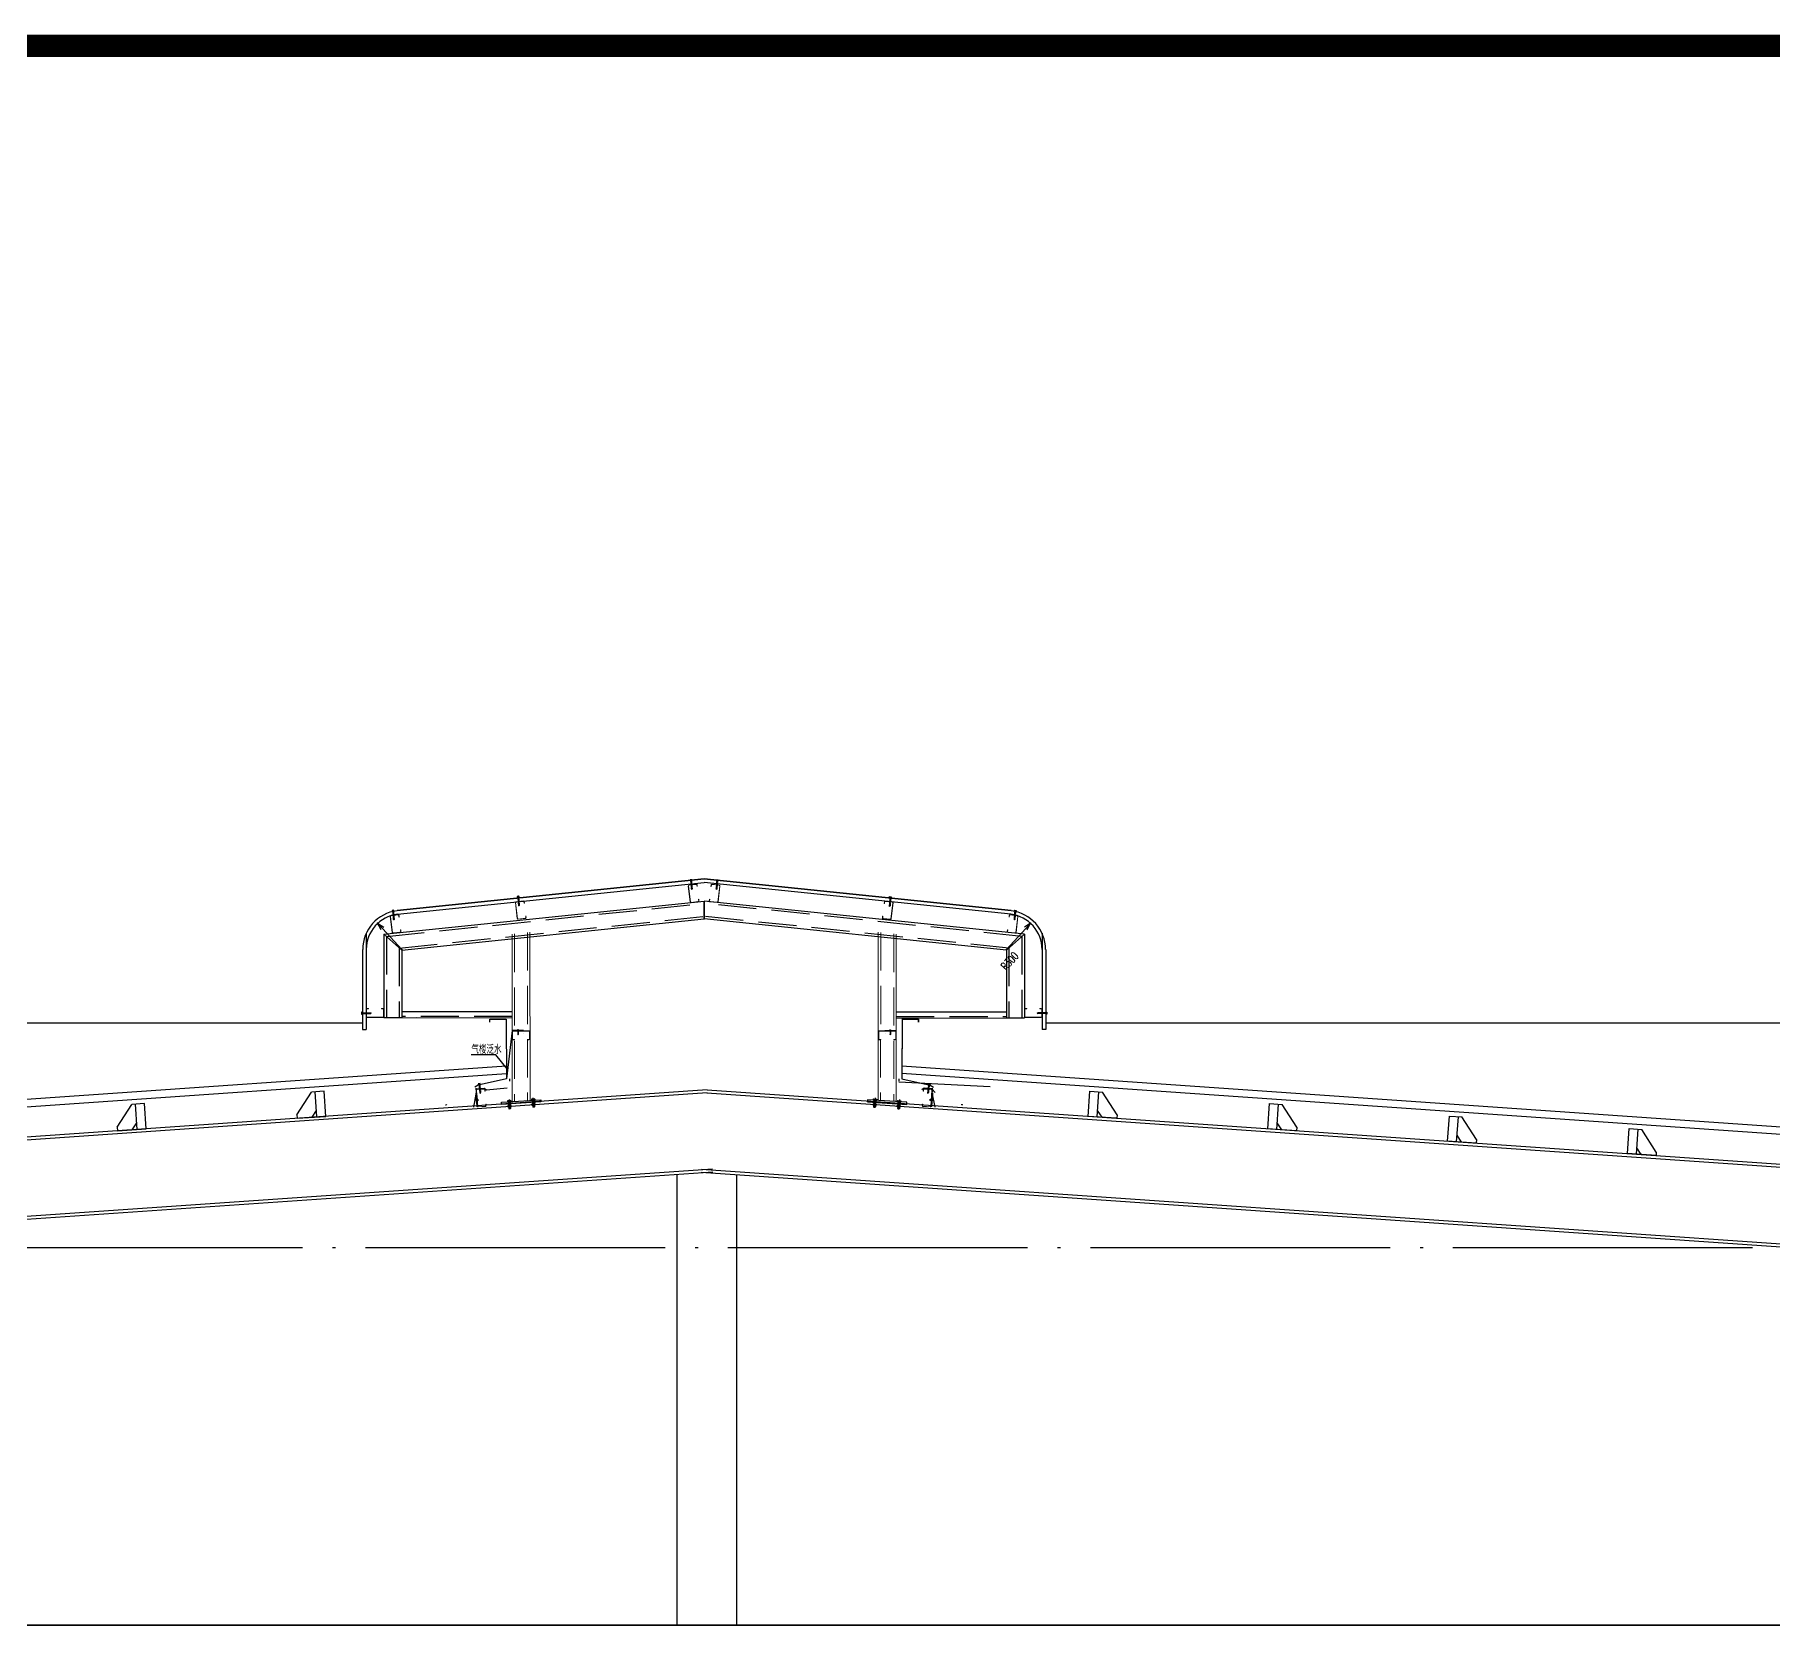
# Model space of a CAD drawing. Extents: x -21908402 to 2681150, y 88493 to 5079726.
# Drawn here: x 1684072 to 1695672, y 139354 to 150068 of the extents above; entities that cross this region are included whole.
import ezdxf

# ---------------------------------------------------------------- set-up
doc = ezdxf.new("R2010")
doc.units = 0
doc.header["$LTSCALE"] = 1000
for name, pattern in [('DASH', [0.35, 0.25, -0.1]), ('DASHDOT2', [0.5, 0.3, -0.1, 0, -0.1]), ('DOTE', [2.42, 2, -0.2, 0.02, -0.2]), ('HIDDEN2', [4.7625, 3.175, -1.5875])]:
    doc.linetypes.add(name, pattern=pattern)
for name, color, linetype in [('DOTE', 1, 'DOTE'), ('E_LINE', 7, 'Continuous'), ('PUB_TITLE', 4, 'Continuous'), ('保温棉', 133, 'Continuous'), ('填充', 8, 'Continuous'), ('彩板', 134, 'Continuous'), ('拉杆', 5, 'Continuous'), ('支座', 150, 'Continuous'), ('文字', 153, 'Continuous'), ('窗', 144, 'Continuous'), ('自攻钉', 2, 'Continuous'), ('螺栓', 211, 'Continuous'), ('辅助线', 3, 'Continuous'), ('钢梁', 3, 'Continuous')]:
    doc.layers.add(name, color=color, linetype=linetype)
doc.layers.add('檩条', color=4, linetype='Continuous', lineweight=20)
doc.layers.add('钢柱', color=4, linetype='Continuous', lineweight=13)
doc.styles.get("Standard").update_dxf_attribs({"font": 'tssdeng.shx', "width": 0.7, "bigfont": 'hztxt.shx'})
doc.styles.add('TSSD_Dimension', font='txt.shx', dxfattribs={"width": 0.7, "bigfont": 'hztxt.shx'})
pattern_1 = [(135, (-100780.8598, -23111.6093), (-2.65165043, -2.65165043), [])]

# ---------------------------------------------------------------- blocks, each defined once
blk = doc.blocks.new('14567')
at = {"color": 2}
for p, q in [((1686725.6, -2189448.2), (1686795.6, -2189448.2)), ((1686725.6, -2189588.2), (1686725.6, -2189448.2)), ((1686775.6, -2189588.2), (1686775.6, -2189448.2)), ((1686885.6, -2189568.2), (1686795.6, -2189448.2)), ((1686885.6, -2189588.2), (1686725.6, -2189588.2)), ((1686803, -2189588.2), (1686775.6, -2189551.7)), ((1686885.6, -2189568.2), (1686885.6, -2189588.2))]:
    blk.add_line(p, q, dxfattribs=at)
blk = doc.blocks.new('C150')
for p, q in [((7, 150), (68, 150)), ((7, 148), (68, 148)), ((0, 143), (0, 7)), ((2, 143), (2, 7)), ((7, 2), (68, 2)), ((7, 0), (68, 0)), ((73, 143), (73, 130)), ((73, 130), (75, 130)), ((73, 20), (73, 7)), ((73, 20), (75, 20)), ((75, 143), (75, 130)), ((75, 20), (75, 7))]:
    blk.add_line(p, q)
for centre, radius, start, end in [((7, 143), 7, 90, 180), ((7, 143), 5, 90, 180), ((68, 143), 7, 0, 90), ((68, 143), 5, 0, 90), ((7, 7), 7, 180, 270), ((7, 7), 5, 180, 270), ((68, 7), 7, 270, 0), ((68, 7), 5, 270, 0)]:
    blk.add_arc(centre, radius, start, end)
blk = doc.blocks.new('自攻钉')
at = {"layer": '自攻钉'}
for p, q in [((-63, 13), (-63, 0)), ((63, 13), (-63, 13)), ((-63, 0), (63, 0)), ((-51, 57), (-51, 13)), ((51, 57), (-51, 57)), ((-25, 13), (-25, 57)), ((-25, 0), (-25, -81)), ((25, 57), (25, 13)), ((25, 0), (25, -81)), ((51, 13), (51, 57)), ((63, 0), (63, 13)), ((-25, -81), (-19, -87)), ((-19, -87), (-25, -94)), ((-25, -94), (-19, -100)), ((-19, -100), (-25, -106)), ((-25, -106), (-19, -113)), ((-19, -113), (-25, -119)), ((-25, -119), (-19, -125)), ((-19, -125), (-25, -132)), ((-25, -132), (-19, -138)), ((-19, -138), (-25, -144)), ((-25, -144), (-19, -151)), ((-19, -151), (-25, -157)), ((-25, -157), (-19, -163)), ((-19, -163), (-25, -170)), ((-25, -170), (-19, -176)), ((-19, -176), (-25, -182)), ((-25, -182), (-19, -189)), ((-19, -189), (-25, -195)), ((-25, -195), (-19, -201)), ((-19, -201), (-25, -208)), ((-25, -208), (-19, -214)), ((-19, -214), (-25, -220)), ((-25, -220), (-19, -227)), ((-19, -227), (-25, -233)), ((-25, -233), (-19, -239)), ((-19, -239), (-25, -246)), ((-25, -246), (-19, -252)), ((-19, -252), (-25, -258)), ((-25, -258), (-19, -265)), ((-19, -265), (-25, -271)), ((-25, -271), (-19, -277)), ((-19, -277), (-25, -284)), ((-25, -284), (-19, -290)), ((-19, -290), (-25, -296)), ((-25, -296), (-19, -303)), ((-19, -303), (-25, -309)), ((-25, -309), (-19, -315)), ((-19, -315), (-25, -322)), ((-25, -322), (-19, -328)), ((-19, -328), (-25, -334)), ((-25, -334), (-19, -341)), ((-19, -341), (-25, -347)), ((-25, -347), (-19, -353)), ((-19, -353), (-25, -360)), ((-25, -360), (-19, -366)), ((-19, -366), (-25, -372)), ((-25, -372), (-19, -379)), ((-19, -379), (-25, -385)), ((-25, -385), (-19, -391)), ((-19, -391), (-25, -398)), ((-25, -398), (-19, -404)), ((-19, -404), (-25, -410)), ((-25, -410), (-19, -417)), ((-19, -417), (-25, -423)), ((-25, -423), (-19, -429)), ((-19, -429), (-25, -436)), ((-25, -436), (-19, -442)), ((-19, -442), (-25, -448)), ((-25, -448), (-19, -455)), ((-19, -455), (-25, -461)), ((-25, -461), (-19, -467)), ((-19, -467), (-25, -473)), ((-25, -473), (-19, -480)), ((-19, -480), (-25, -486)), ((-25, -486), (-19, -492)), ((-19, -492), (-25, -499)), ((0, -526), (-25, -499)), ((0, -526), (25, -499)), ((25, -81), (19, -87)), ((19, -87), (25, -94)), ((25, -94), (19, -100)), ((19, -100), (25, -106)), ((25, -106), (19, -113)), ((19, -113), (25, -119)), ((25, -119), (19, -125)), ((19, -125), (25, -132)), ((25, -132), (19, -138)), ((19, -138), (25, -144)), ((25, -144), (19, -151)), ((19, -151), (25, -157)), ((25, -157), (19, -163)), ((19, -163), (25, -170)), ((25, -170), (19, -176)), ((19, -176), (25, -182)), ((25, -182), (19, -189)), ((19, -189), (25, -195)), ((25, -195), (19, -201)), ((19, -201), (25, -208)), ((25, -208), (19, -214)), ((19, -214), (25, -220)), ((25, -220), (19, -227)), ((19, -227), (25, -233)), ((25, -233), (19, -239)), ((19, -239), (25, -246)), ((25, -246), (19, -252)), ((19, -252), (25, -258)), ((25, -258), (19, -265)), ((19, -265), (25, -271)), ((25, -271), (19, -277)), ((19, -277), (25, -284)), ((25, -284), (19, -290)), ((19, -290), (25, -296)), ((25, -296), (19, -303)), ((19, -303), (25, -309)), ((25, -309), (19, -315)), ((19, -315), (25, -322)), ((25, -322), (19, -328)), ((19, -328), (25, -334)), ((25, -334), (19, -341)), ((19, -341), (25, -347)), ((25, -347), (19, -353)), ((19, -353), (25, -360)), ((25, -360), (19, -366)), ((19, -366), (25, -372)), ((25, -372), (19, -379)), ((19, -379), (25, -385)), ((25, -385), (19, -391)), ((19, -391), (25, -398)), ((25, -398), (19, -404)), ((19, -404), (25, -410)), ((25, -410), (19, -417)), ((19, -417), (25, -423)), ((25, -423), (19, -429)), ((19, -429), (25, -436)), ((25, -436), (19, -442)), ((19, -442), (25, -448)), ((25, -448), (19, -455)), ((19, -455), (25, -461)), ((25, -461), (19, -467)), ((19, -467), (25, -473)), ((25, -473), (19, -480)), ((19, -480), (25, -486)), ((25, -486), (19, -492)), ((19, -492), (25, -499))]:
    blk.add_line(p, q, dxfattribs=at)
at = {"layer": '自攻钉', "color": 1}
for p, q in [((-25, -94), (25, -94)), ((-25, -106), (25, -106)), ((-25, -119), (25, -119)), ((-25, -132), (25, -132)), ((-25, -144), (25, -144)), ((-25, -157), (25, -157)), ((-25, -170), (25, -170)), ((-25, -182), (25, -182)), ((-25, -195), (25, -195)), ((-25, -208), (25, -208)), ((-25, -220), (25, -220)), ((-25, -233), (25, -233)), ((-25, -246), (25, -246)), ((-25, -258), (25, -258)), ((-25, -271), (25, -271)), ((-25, -284), (25, -284)), ((-25, -296), (25, -296)), ((-25, -309), (25, -309)), ((-25, -322), (25, -322)), ((-25, -334), (25, -334)), ((-25, -347), (25, -347)), ((-25, -360), (25, -360)), ((-25, -372), (25, -372)), ((-25, -385), (25, -385)), ((-25, -398), (25, -398)), ((-25, -410), (25, -410)), ((-25, -423), (25, -423)), ((-25, -436), (25, -436)), ((-25, -448), (25, -448)), ((-25, -461), (25, -461)), ((-25, -473), (25, -473)), ((-25, -486), (25, -486)), ((-25, -499), (25, -499)), ((-19, -87), (19, -87)), ((-19, -100), (19, -100)), ((-19, -113), (19, -113)), ((-19, -125), (19, -125)), ((-19, -138), (19, -138)), ((-19, -151), (19, -151)), ((-19, -163), (19, -163)), ((-19, -176), (19, -176)), ((-19, -189), (19, -189)), ((-19, -201), (19, -201)), ((-19, -214), (19, -214)), ((-19, -227), (19, -227)), ((-19, -239), (19, -239)), ((-19, -252), (19, -252)), ((-19, -265), (19, -265)), ((-19, -277), (19, -277)), ((-19, -290), (19, -290)), ((-19, -303), (19, -303)), ((-19, -315), (19, -315)), ((-19, -328), (19, -328)), ((-19, -341), (19, -341)), ((-19, -353), (19, -353)), ((-19, -366), (19, -366)), ((-19, -379), (19, -379)), ((-19, -391), (19, -391)), ((-19, -404), (19, -404)), ((-19, -417), (19, -417)), ((-19, -429), (19, -429)), ((-19, -442), (19, -442)), ((-19, -455), (19, -455)), ((-19, -467), (19, -467)), ((-19, -480), (19, -480)), ((-19, -492), (19, -492)), ((0, -526), (-16, -499)), ((0, -526), (-7, -499)), ((0, -526), (7, -499)), ((0, -526), (16, -499))]:
    blk.add_line(p, q, dxfattribs=at)
at = {"layer": '自攻钉'}
for centre, start, end in [((-44, 38), 0, 90), ((44, 38), 90, 180)]:
    blk.add_arc(centre, 19, start, end, dxfattribs=at)
blk = doc.blocks.new('螺栓')
at = {"layer": '螺栓'}
h = blk.add_hatch(dxfattribs=at)
h.set_pattern_fill('ANSI31', color=256, scale=30, angle=90, style=0)
h.set_pattern_definition(pattern_1)
h.paths.add_polyline_path([(43, 21), (49, 21), (62, 30), (43, 30)])
h = blk.add_hatch(dxfattribs=at)
h.set_pattern_fill('ANSI31', color=256, scale=30, angle=90, style=0)
h.set_pattern_definition(pattern_1)
h.paths.add_polyline_path([(43, 0), (43, -21), (49, -21), (62, -30), (172, -30), (172, 0)])
h.paths.add_polyline_path([(172, 0), (172, 30), (62, 30), (49, 21), (43, 21), (43, 0)])
h = blk.add_hatch(dxfattribs=at)
h.set_pattern_fill('ANSI31', color=256, scale=30, angle=90, style=0)
h.set_pattern_definition(pattern_1)
h.paths.add_polyline_path([(49, -21), (43, -21), (43, -30), (62, -30)])
at = {"layer": '螺栓', "color": 1, "linetype": 'DASHDOT2'}
blk.add_line((256, 0), (-89, 0), dxfattribs=at)
at = {"layer": '螺栓', "color": 3}
for p, q in [((-62, 30), (-71, 21)), ((-71, -21), (-71, 21)), ((-62, 30), (-62, -30)), ((0, 30), (-62, 30)), ((0, -51), (0, 51)), ((9, 60), (38, 60)), ((9, 30), (38, 30)), ((38, -60), (38, 60)), ((38, 45), (40, 45)), ((43, -42), (43, 42)), ((49, 21), (62, 30)), ((172, -42), (172, 42)), ((177, 45), (175, 45)), ((177, -60), (177, 60)), ((206, 60), (177, 60)), ((206, 30), (177, 30)), ((215, -51), (215, 51)), ((-71, -21), (-62, -30)), ((0, -30), (-62, -30)), ((9, -30), (38, -30)), ((9, -60), (38, -60)), ((38, -45), (40, -45)), ((49, -21), (62, -30)), ((177, -45), (175, -45)), ((206, -30), (177, -30)), ((206, -60), (177, -60))]:
    blk.add_line(p, q, dxfattribs=at)
at = {"layer": '螺栓', "color": 3, "linetype": 'HIDDEN2'}
for p, q in [((49, 21), (-62, 21)), ((49, -21), (-62, -21))]:
    blk.add_line(p, q, dxfattribs=at)
at = {"layer": '螺栓', "color": 132}
for p, q in [((172, 30), (9, 30)), ((172, -30), (9, -30))]:
    blk.add_line(p, q, dxfattribs=at)
at = {"layer": '螺栓', "color": 3}
for centre, radius, start, end in [((9, 51), 9, 90, 180), ((9, 39), 9, 180, 270), ((9, 21), 9, 90, 180), ((40, 42), 3, 0, 90), ((175, 42), 3, 90, 180), ((206, 51), 9, 0, 90), ((206, 39), 9, 270, 0), ((206, 21), 9, 0, 90), ((9, -21), 9, 180, 270), ((9, -39), 9, 90, 180), ((9, -51), 9, 180, 270), ((40, -42), 3, 270, 0), ((175, -42), 3, 180, 270), ((206, -21), 9, 270, 0), ((206, -39), 9, 0, 90), ((206, -51), 9, 270, 0)]:
    blk.add_arc(centre, radius, start, end, dxfattribs=at)
at = {"layer": '螺栓', "color": 3, "text_generation_flag": 4, "flags": 9}
for tag in ['YSIZE', 'XSIZE']:
    blk.add_attdef(tag, (177, 0), '', height=1.5, rotation=180, dxfattribs=at)
blk = doc.blocks.new('_OPEN30')
at = {"color": 0, "linetype": 'ByBlock'}
for p, q in [((-1, 0.27), (0, 0)), ((0, 0), (-1, -0.27)), ((0, 0), (-1, 0))]:
    blk.add_line(p, q, dxfattribs=at)
blk = doc.blocks.new('ghh')
for points in [[(1638125, -2313633), (1638125, -2313612), (1638233, -2313612), (1638234, -2314003)], [(1640934, -2313633), (1640934, -2313612), (1640827, -2313612), (1640825, -2314003)], [(1640827, -2313612), (1640861, -2313612), (1640934, -2313612), (1640934, -2313633)]]:
    blk.add_lwpolyline(points)
at = {"color": 0, "linetype": 'ByBlock', "ltscale": 50}
for p in [(1637390, -2312984), (1641669, -2312984)]:
    blk.add_point(p, dxfattribs=at)
at = {"layer": '保温棉'}
for p, q in [((1638034, -2314065), (1638036, -2314088)), ((1638038, -2314070), (1638088, -2314064)), ((1638088, -2314064), (1638103, -2314075)), ((1638103, -2314075), (1638238, -2314062)), ((1640971, -2314064), (1640956, -2314075)), ((1641022, -2314070), (1640971, -2314064)), ((1641044, -2314094), (1641022, -2314070)), ((1641025, -2314065), (1641023, -2314088))]:
    blk.add_line(p, q, dxfattribs=at)
at = {"layer": '彩板'}
for p, q in [((1637517, -2312901), (1639530, -2312693)), ((1637520, -2312924), (1639530, -2312717)), ((1641542, -2312901), (1639530, -2312693)), ((1641539, -2312924), (1639530, -2312717)), ((1637315, -2313049), (1637315, -2313680)), ((1641745, -2313049), (1641745, -2313680)), ((1637291, -2313156), (1637291, -2313680)), ((1641768, -2313156), (1641768, -2313680)), ((1637291, -2313680), (1637315, -2313680)), ((1641768, -2313680), (1641745, -2313680)), ((1638254, -2314003), (1638254, -2314018)), ((1640805, -2314022), (1641404, -2314054)), ((1640806, -2314003), (1640806, -2314018))]:
    blk.add_line(p, q, dxfattribs=at)
at = {"layer": '彩板', "color": 101}
for p, q in [((1638271, -2313686), (1638234, -2314003)), ((1638346, -2313686), (1638271, -2313686)), ((1640714, -2313686), (1640789, -2313686)), ((1640827, -2313604), (1640825, -2314003)), ((1638344, -2313705), (1638344, -2313705)), ((1638344, -2313705), (1638344, -2313705)), ((1640715, -2313705), (1640715, -2313705)), ((1640715, -2313705), (1640715, -2313705)), ((1638234, -2314003), (1638049, -2314045)), ((1640825, -2314003), (1641010, -2314045)), ((1638049, -2314045), (1638026, -2314059)), ((1641010, -2314045), (1641033, -2314059))]:
    blk.add_line(p, q, dxfattribs=at)
at = {"layer": '彩板'}
for centre, radius, start, end in [((1637548, -2313156), 256, 96.8428, 180), ((1637548, -2313156), 233, 96.8428, 180), ((1641511, -2313156), 233, 0, 83.1572), ((1641511, -2313156), 233, 0, 83.1572), ((1641511, -2313156), 256, 0, 83.1572), ((1641511, -2313156), 256, 0, 83.1572)]:
    blk.add_arc(centre, radius, start, end, dxfattribs=at)
at = {"layer": '拉杆', "color": 1}
for p, q in [((1638032, -2314141), (1638033, -2314142)), ((1638033, -2314142), (1638033, -2314141)), ((1638033, -2314141), (1638034, -2314142)), ((1638033, -2314145), (1638033, -2314142)), ((1638033, -2314145), (1638033, -2314145)), ((1638033, -2314145), (1638034, -2314145)), ((1638034, -2314142), (1638034, -2314141)), ((1638034, -2314141), (1638035, -2314142)), ((1638034, -2314145), (1638034, -2314145)), ((1638034, -2314145), (1638035, -2314145)), ((1638035, -2314142), (1638035, -2314141)), ((1638035, -2314141), (1638036, -2314142)), ((1638035, -2314145), (1638035, -2314145)), ((1638035, -2314145), (1638036, -2314145)), ((1638036, -2314142), (1638036, -2314141)), ((1638036, -2314141), (1638037, -2314141)), ((1638036, -2314145), (1638036, -2314144)), ((1638036, -2314144), (1638037, -2314145)), ((1638037, -2314141), (1638037, -2314141)), ((1638037, -2314141), (1638038, -2314141)), ((1638037, -2314145), (1638037, -2314144)), ((1638037, -2314144), (1638038, -2314145)), ((1638038, -2314141), (1638038, -2314141)), ((1638038, -2314141), (1638039, -2314141)), ((1638038, -2314145), (1638038, -2314144)), ((1638038, -2314144), (1638039, -2314145)), ((1638039, -2314141), (1638039, -2314141)), ((1638039, -2314141), (1638040, -2314141)), ((1638039, -2314145), (1638039, -2314144)), ((1638039, -2314144), (1638040, -2314145)), ((1638040, -2314141), (1638040, -2314141)), ((1638040, -2314141), (1638041, -2314141)), ((1638040, -2314145), (1638040, -2314144)), ((1638040, -2314144), (1638041, -2314145)), ((1638041, -2314141), (1638042, -2314141)), ((1638041, -2314141), (1638041, -2314141)), ((1638041, -2314145), (1638042, -2314144)), ((1638041, -2314144), (1638041, -2314145)), ((1638041, -2314145), (1638041, -2314144)), ((1638041, -2314144), (1638041, -2314145)), ((1638042, -2314141), (1638043, -2314141)), ((1638042, -2314141), (1638042, -2314141)), ((1638042, -2314145), (1638043, -2314144)), ((1638042, -2314144), (1638042, -2314145)), ((1638043, -2314141), (1638044, -2314141)), ((1638043, -2314141), (1638043, -2314141)), ((1638043, -2314144), (1638044, -2314144)), ((1638043, -2314144), (1638043, -2314144)), ((1638044, -2314140), (1638045, -2314141)), ((1638044, -2314141), (1638044, -2314140)), ((1638044, -2314144), (1638045, -2314144)), ((1638044, -2314144), (1638044, -2314144)), ((1638045, -2314141), (1638045, -2314140)), ((1638045, -2314140), (1638046, -2314141)), ((1638045, -2314144), (1638045, -2314144)), ((1638045, -2314144), (1638046, -2314144)), ((1638046, -2314141), (1638046, -2314140)), ((1638046, -2314141), (1638046, -2314140)), ((1638046, -2314140), (1638047, -2314141)), ((1638046, -2314144), (1638046, -2314144)), ((1638046, -2314144), (1638046, -2314144)), ((1638046, -2314144), (1638047, -2314144)), ((1638047, -2314141), (1638047, -2314140)), ((1638047, -2314140), (1638048, -2314141)), ((1638047, -2314144), (1638047, -2314144)), ((1638047, -2314144), (1638048, -2314144)), ((1638048, -2314141), (1638048, -2314140)), ((1638048, -2314140), (1638049, -2314141)), ((1638048, -2314144), (1638048, -2314144)), ((1638048, -2314144), (1638049, -2314144)), ((1638049, -2314141), (1638049, -2314140)), ((1638049, -2314140), (1638050, -2314141)), ((1638049, -2314144), (1638049, -2314144)), ((1638049, -2314144), (1638050, -2314144)), ((1638050, -2314140), (1638051, -2314141)), ((1638050, -2314141), (1638050, -2314140)), ((1638050, -2314144), (1638051, -2314143)), ((1638050, -2314144), (1638050, -2314144)), ((1638051, -2314140), (1638052, -2314140)), ((1638051, -2314141), (1638051, -2314140)), ((1638051, -2314144), (1638052, -2314143)), ((1638051, -2314143), (1638051, -2314144)), ((1638052, -2314140), (1638052, -2314140)), ((1638052, -2314143), (1638052, -2314144)), ((1641008, -2314140), (1641007, -2314140)), ((1641008, -2314143), (1641007, -2314144)), ((1641008, -2314140), (1641008, -2314140)), ((1641009, -2314141), (1641008, -2314140)), ((1641008, -2314144), (1641008, -2314143)), ((1641009, -2314143), (1641008, -2314144)), ((1641009, -2314140), (1641009, -2314141)), ((1641010, -2314141), (1641009, -2314140)), ((1641009, -2314144), (1641009, -2314143)), ((1641010, -2314144), (1641009, -2314144)), ((1641009, -2314144), (1641009, -2314144)), ((1641011, -2314141), (1641010, -2314140)), ((1641010, -2314140), (1641010, -2314141)), ((1641011, -2314144), (1641010, -2314144)), ((1641010, -2314144), (1641010, -2314144)), ((1641012, -2314141), (1641011, -2314140)), ((1641011, -2314140), (1641011, -2314141)), ((1641012, -2314144), (1641011, -2314144)), ((1641011, -2314144), (1641011, -2314144)), ((1641013, -2314141), (1641012, -2314140)), ((1641012, -2314140), (1641012, -2314141)), ((1641013, -2314144), (1641012, -2314144)), ((1641012, -2314144), (1641012, -2314144)), ((1641014, -2314141), (1641013, -2314140)), ((1641014, -2314141), (1641013, -2314140)), ((1641013, -2314140), (1641013, -2314141)), ((1641014, -2314144), (1641013, -2314144)), ((1641013, -2314144), (1641013, -2314144)), ((1641013, -2314144), (1641013, -2314144)), ((1641015, -2314141), (1641014, -2314140)), ((1641014, -2314140), (1641014, -2314141)), ((1641015, -2314144), (1641014, -2314144)), ((1641014, -2314144), (1641014, -2314144)), ((1641015, -2314140), (1641015, -2314141)), ((1641016, -2314141), (1641015, -2314140)), ((1641015, -2314144), (1641015, -2314144)), ((1641016, -2314144), (1641015, -2314144)), ((1641016, -2314141), (1641016, -2314141)), ((1641017, -2314141), (1641016, -2314141)), ((1641016, -2314144), (1641016, -2314144)), ((1641017, -2314145), (1641016, -2314144)), ((1641017, -2314141), (1641017, -2314141)), ((1641018, -2314141), (1641017, -2314141)), ((1641017, -2314144), (1641017, -2314145)), ((1641018, -2314145), (1641017, -2314144)), ((1641018, -2314141), (1641018, -2314141)), ((1641019, -2314141), (1641018, -2314141)), ((1641018, -2314141), (1641018, -2314141)), ((1641018, -2314144), (1641018, -2314145)), ((1641019, -2314145), (1641018, -2314144)), ((1641018, -2314144), (1641018, -2314145)), ((1641020, -2314141), (1641019, -2314141)), ((1641019, -2314141), (1641019, -2314141)), ((1641020, -2314145), (1641019, -2314144)), ((1641019, -2314144), (1641019, -2314145)), ((1641021, -2314141), (1641020, -2314141)), ((1641020, -2314141), (1641020, -2314141)), ((1641021, -2314145), (1641020, -2314144)), ((1641020, -2314144), (1641020, -2314145)), ((1641022, -2314141), (1641021, -2314141)), ((1641021, -2314141), (1641021, -2314141)), ((1641022, -2314145), (1641021, -2314144)), ((1641021, -2314144), (1641021, -2314145)), ((1641023, -2314141), (1641022, -2314141)), ((1641022, -2314141), (1641022, -2314141)), ((1641023, -2314145), (1641022, -2314144)), ((1641022, -2314144), (1641022, -2314145)), ((1641024, -2314141), (1641023, -2314142)), ((1641023, -2314142), (1641023, -2314141)), ((1641024, -2314145), (1641023, -2314144)), ((1641023, -2314144), (1641023, -2314145)), ((1641025, -2314141), (1641024, -2314142)), ((1641024, -2314142), (1641024, -2314141)), ((1641025, -2314145), (1641024, -2314145)), ((1641024, -2314145), (1641024, -2314145)), ((1641026, -2314141), (1641025, -2314142)), ((1641025, -2314142), (1641025, -2314141)), ((1641026, -2314145), (1641025, -2314145)), ((1641025, -2314145), (1641025, -2314145)), ((1641027, -2314141), (1641026, -2314142)), ((1641026, -2314142), (1641026, -2314141)), ((1641026, -2314145), (1641026, -2314142)), ((1641027, -2314145), (1641026, -2314145)), ((1641026, -2314145), (1641026, -2314145))]:
    blk.add_line(p, q, dxfattribs=at)
at = {"layer": '拉杆'}
for p, q in [((1638036, -2314136), (1638039, -2314136)), ((1638036, -2314137), (1638036, -2314136)), ((1638036, -2314137), (1638036, -2314147)), ((1638036, -2314139), (1638040, -2314139)), ((1638040, -2314145), (1638036, -2314145)), ((1638039, -2314137), (1638039, -2314136)), ((1638040, -2314147), (1638039, -2314137)), ((1638042, -2314137), (1638042, -2314136)), ((1638042, -2314136), (1638045, -2314136)), ((1638042, -2314137), (1638042, -2314147)), ((1638042, -2314139), (1638046, -2314139)), ((1638046, -2314144), (1638042, -2314144)), ((1638046, -2314136), (1638045, -2314136)), ((1638046, -2314147), (1638046, -2314136)), ((1641013, -2314147), (1641014, -2314136)), ((1641013, -2314144), (1641017, -2314144)), ((1641014, -2314136), (1641014, -2314136)), ((1641017, -2314136), (1641014, -2314136)), ((1641017, -2314139), (1641014, -2314139)), ((1641017, -2314137), (1641017, -2314136)), ((1641017, -2314137), (1641017, -2314147)), ((1641019, -2314147), (1641020, -2314137)), ((1641019, -2314145), (1641023, -2314145)), ((1641023, -2314136), (1641020, -2314136)), ((1641020, -2314137), (1641020, -2314136)), ((1641023, -2314139), (1641020, -2314139)), ((1641023, -2314137), (1641023, -2314136)), ((1641023, -2314137), (1641023, -2314147)), ((1637834, -2314173), (1637835, -2314173)), ((1637835, -2314173), (1637838, -2314173)), ((1637838, -2314172), (1637838, -2314173)), ((1637840, -2314172), (1637841, -2314173)), ((1637841, -2314173), (1637844, -2314172)), ((1637844, -2314172), (1637844, -2314172)), ((1641215, -2314172), (1641216, -2314172)), ((1641218, -2314173), (1641216, -2314172)), ((1641219, -2314172), (1641218, -2314173)), ((1641221, -2314172), (1641222, -2314173)), ((1641224, -2314173), (1641222, -2314173)), ((1641225, -2314173), (1641224, -2314173))]:
    blk.add_line(p, q, dxfattribs=at)
for centre, radius, start, end in [((1638038, -2314137), 2.13, 183.6882, 265.2131), ((1638038, -2314141), 2.13, 101.3818, 182.867), ((1638038, -2314143), 2.13, 183.6294, 265.5751), ((1638039, -2314147), 2.13, 101.1275, 182.886), ((1638037, -2314137), 2.13, 281.3619, 2.8869), ((1638038, -2314141), 2.13, 3.6882, 85.2131), ((1638038, -2314143), 2.13, 281.3619, 2.8869), ((1638038, -2314147), 2.14, 3.7487, 84.8484), ((1638044, -2314137), 2.13, 183.6882, 265.2131), ((1638044, -2314141), 2.13, 101.3818, 182.867), ((1638044, -2314142), 2.13, 183.6294, 265.5751), ((1638045, -2314146), 2.13, 101.1275, 182.886), ((1638043, -2314137), 2.13, 281.3619, 2.8869), ((1638044, -2314141), 2.13, 3.6882, 85.2131), ((1638044, -2314142), 2.13, 281.3619, 2.8869), ((1638044, -2314146), 2.14, 3.7487, 84.8484), ((1641016, -2314141), 2.13, 94.7869, 176.3118), ((1641016, -2314142), 2.13, 177.1131, 258.6381), ((1641015, -2314146), 2.14, 95.1516, 176.2513), ((1641016, -2314137), 2.13, 177.1131, 258.6381), ((1641015, -2314137), 2.13, 274.7869, 356.3118), ((1641015, -2314141), 2.13, 357.133, 78.6182), ((1641015, -2314142), 2.13, 274.4249, 356.3706), ((1641015, -2314146), 2.13, 357.114, 78.8725), ((1641022, -2314143), 2.13, 177.1131, 258.6381), ((1641021, -2314147), 2.14, 95.1516, 176.2513), ((1641022, -2314137), 2.13, 177.1131, 258.6381), ((1641022, -2314141), 2.13, 94.7869, 176.3118), ((1641021, -2314137), 2.13, 274.7869, 356.3118), ((1641021, -2314141), 2.13, 357.133, 78.6182), ((1641021, -2314143), 2.13, 274.4249, 356.3706), ((1641021, -2314147), 2.13, 357.114, 78.8725)]:
    blk.add_arc(centre, radius, start, end, dxfattribs=at)
at = {"layer": '支座'}
for points in [[(1638459, -2314155), (1638202, -2314171), (1638202, -2314157), (1638459, -2314141), (1638459, -2314155)], [(1640600, -2314155), (1640857, -2314171), (1640857, -2314157), (1640600, -2314141), (1640600, -2314155)]]:
    blk.add_lwpolyline(points, close=True, dxfattribs=at)
at = {"layer": '窗', "ltscale": 0.1}
for q in [(1637517, -2312901), (1641542, -2312901)]:
    blk.add_line((1639530, -2312693), q, dxfattribs=at)
at = {"layer": '辅助线'}
for p, q in [((1637548, -2313156), (1637421, -2313019)), ((1641511, -2313156), (1641638, -2313019)), ((1638165, -2313846), (1638002, -2313846)), ((1638239, -2313938), (1638165, -2313846))]:
    blk.add_line(p, q, dxfattribs=at)
at = {"layer": '钢柱'}
for p, q in [((1638272, -2313056), (1638272, -2314153)), ((1638388, -2313042), (1638389, -2314145)), ((1640671, -2313042), (1640670, -2314145)), ((1640788, -2313056), (1640788, -2314153))]:
    blk.add_line(p, q, dxfattribs=at)
at = {"layer": '钢柱', "linetype": 'DASH'}
for p, q in [((1638287, -2313054), (1638287, -2314152)), ((1638373, -2313044), (1638373, -2314146)), ((1640687, -2313044), (1640686, -2314146)), ((1640772, -2313054), (1640772, -2314152))]:
    blk.add_line(p, q, dxfattribs=at)
at = {"layer": '钢梁'}
for p, q in [((1637431, -2313056), (1639530, -2312838)), ((1641628, -2313056), (1639530, -2312838)), ((1639530, -2312838), (1639530, -2312955)), ((1639530, -2312955), (1639530, -2312838)), ((1639530, -2312955), (1639530, -2312838)), ((1637548, -2313160), (1639530, -2312955)), ((1641511, -2313160), (1639530, -2312955)), ((1637431, -2313056), (1637431, -2313603)), ((1637548, -2313160), (1637431, -2313056)), ((1641511, -2313160), (1641628, -2313056)), ((1641628, -2313056), (1641628, -2313603)), ((1637548, -2313160), (1637548, -2313603)), ((1641511, -2313160), (1641511, -2313603)), ((1638272, -2313564), (1637548, -2313564)), ((1640788, -2313564), (1641511, -2313564)), ((1637548, -2313603), (1637431, -2313603)), ((1638272, -2313605), (1637548, -2313603)), ((1638272, -2313605), (1637645, -2313603)), ((1640788, -2313605), (1641511, -2313603)), ((1640788, -2313605), (1641514, -2313603)), ((1641511, -2313603), (1641628, -2313603))]:
    blk.add_line(p, q, dxfattribs=at)
at = {"layer": '钢梁', "linetype": 'DASH'}
for p, q in [((1637447, -2313070), (1639530, -2312853)), ((1641612, -2313070), (1639530, -2312853)), ((1637532, -2313146), (1639530, -2312939)), ((1641527, -2313146), (1639530, -2312939)), ((1637447, -2313070), (1637447, -2313603)), ((1641612, -2313070), (1641612, -2313603)), ((1637532, -2313146), (1637532, -2313603)), ((1641527, -2313146), (1641527, -2313603)), ((1638272, -2313594), (1637548, -2313594)), ((1640788, -2313594), (1641511, -2313594))]:
    blk.add_line(p, q, dxfattribs=at)
at = {"layer": '钢梁', "ltscale": 50}
for p, q in [((1638034, -2314104), (1638018, -2314189)), ((1638033, -2314095), (1638037, -2314095)), ((1638033, -2314095), (1638040, -2314188)), ((1638037, -2314095), (1638044, -2314187)), ((1641022, -2314095), (1641016, -2314187)), ((1641026, -2314095), (1641019, -2314188)), ((1641026, -2314095), (1641022, -2314095)), ((1641025, -2314104), (1641041, -2314189))]:
    blk.add_line(p, q, dxfattribs=at)
at = {"layer": '钢梁', "linetype": 'DASH'}
for p in [(1639530, -2312955), (1637548, -2313156), (1641511, -2313156)]:
    blk.add_point(p, dxfattribs=at)
at = {"layer": '檩条', "ltscale": 50, "yscale": 0.7710029217414558, "zscale": 0.771002921304}
for p, xscale, rotation in [((1639439, -2312849), 0.771002921592354, 6.842773414005274), ((1638306, -2312958), 0.771002921592354, 6.842773414005274), ((1637486, -2313049), 0.771002921592354, 6.842773414005274), ((1637431, -2313601), 0.7710029217414558, 90), ((1641629, -2313601), -0.7710029217414558, 270), ((1640672, -2313689), 0.7710029217414558, 270), ((1638044, -2314188), 0.7710029213531681, 4.159552946589784)]:
    blk.add_blockref('C150', p, dxfattribs=dict(at, xscale=xscale, rotation=rotation))
at = {"layer": '檩条', "ltscale": 50, "extrusion": (0, 0, -1), "yscale": 0.7710029217414558, "zscale": -0.771002921304}
for p, xscale, rotation in [((-1639620, -2312849), 0.771002921592354, 6.842773414005274), ((-1640755, -2312960), 0.771002921592354, 6.842773414005275), ((-1641573, -2313049), 0.771002921592354, 6.842773414005274), ((-1641629, -2313601), 0.7710029217414558, 90), ((-1638387, -2313689), 0.7710029217414558, 270), ((-1641016, -2314188), 0.7710029213531681, 4.159552946589784)]:
    blk.add_blockref('C150', p, dxfattribs=dict(at, xscale=xscale, rotation=rotation))
at = {"layer": '自攻钉', "yscale": 0.1087799998931587, "zscale": 0.10878}
for p, xscale, rotation in [((1639444, -2312705), 0.1087800001548942, 4.884019696281012), ((1638311, -2312813), 0.1087800001548942, 4.884019696281012), ((1637491, -2312905), 0.1087800001548942, 4.884019696281012), ((1637290, -2313573), 0.1087799998931587, 90), ((1641770, -2313573), -0.1087799998931587, 270), ((1638056, -2314041), 0.1087800000079337, 6.853111873031549)]:
    blk.add_blockref('自攻钉', p, dxfattribs=dict(at, xscale=xscale, rotation=rotation))
at = {"layer": '自攻钉', "extrusion": (0, 0, -1), "yscale": 0.1087799998931587, "zscale": -0.10878}
for p, xscale, rotation in [((-1639615, -2312705), 0.1087800001548942, 4.884019696281012), ((-1640750, -2312816), 0.1087800001548942, 4.884019696281012), ((-1641568, -2312905), 0.1087800001548942, 4.884019696281012), ((-1641770, -2313573), 0.1087799998931587, 90), ((-1641003, -2314041), 0.1087800000079337, 6.853111873031549)]:
    blk.add_blockref('自攻钉', p, dxfattribs=dict(at, xscale=xscale, rotation=rotation))
at = {"layer": '自攻钉', "xscale": 0.05438999994657934, "yscale": 0.05439000017940998, "zscale": 0.05438999999999992}
blk.add_blockref('自攻钉', (1638310, -2313686), dxfattribs=at)
at = {"layer": '自攻钉', "extrusion": (0, 0, -1), "xscale": 0.05438999994657934, "yscale": 0.05439000017940998, "zscale": -0.05438999999999992}
blk.add_blockref('自攻钉', (-1640749, -2313686), dxfattribs=at)
at = {"layer": '螺栓', "xscale": 0.1864800001462019, "yscale": 0.1864800001494586, "zscale": 0.1864799999999998, "rotation": 94.92614136749906}
for p in [(1638255, -2314187), (1638412, -2314176)]:
    blk.add_blockref('螺栓', p, dxfattribs=at)
at = {"layer": '螺栓', "extrusion": (0, 0, -1), "xscale": 0.1864800001462019, "yscale": 0.1864800001494586, "zscale": -0.1864799999999998, "rotation": 94.92614136749906}
for p in [(-1640647, -2314176), (-1640805, -2314187)]:
    blk.add_blockref('螺栓', p, dxfattribs=at)
at = {"layer": '辅助线', "xscale": 46.62000001405153, "yscale": 46.6200000140816, "zscale": 46.62, "rotation": 132.6752346925294}
blk.add_blockref('_OPEN30', (1637390, -2312984), dxfattribs=at)
at = {"layer": '辅助线', "extrusion": (0, 0, -1), "xscale": 46.62000001405153, "yscale": 46.6200000140816, "zscale": -46.62, "rotation": 132.6752346925294}
blk.add_blockref('_OPEN30', (-1641669, -2312984), dxfattribs=at)
at = {"layer": '文字', "style": 'TSSD_Dimension', "oblique": 360, "width": 0.7}
blk.add_text('R300', height=52.4, rotation=47.3248, dxfattribs=at).set_placement((1641508, -2313296))
at = {"layer": '文字', "style": 'TSSD_Dimension', "width": 0.7}
blk.add_text('气楼泛水', height=52.4, dxfattribs=at).set_placement((1638004, -2313839))
blk = doc.blocks.new('ddff')
for p, q in [((1769476, 189358), (1783177, 189358)), ((1787737, 189358), (1801476, 189358)), ((1784137, 189069), (1770077, 188095)), ((1784137, 189019), (1770080, 188045)), ((1786777, 189072), (1800875, 188095)), ((1786777, 189022), (1800872, 188045))]:
    blk.add_line(p, q)
for points in [[(1770381, 185338), (1800571, 185338)], [(1800571, 185338), (1770381, 185338)]]:
    blk.add_lwpolyline(points)
at = {"layer": 'DOTE'}
blk.add_line((1768676, 187858), (1802276, 187858), dxfattribs=at)
at = {"layer": 'E_LINE', "color": 3}
for p, q in [((1785476, 188911), (1769676, 187817)), ((1785477, 188891), (1769676, 187797)), ((1785475, 188891), (1801276, 187797)), ((1785476, 188911), (1801276, 187817)), ((1785513, 188382), (1777567, 187832)), ((1785439, 188382), (1793385, 187832)), ((1785514, 188362), (1777569, 187812)), ((1785438, 188362), (1793383, 187812))]:
    blk.add_line(p, q, dxfattribs=at)
at = {"layer": '填充'}
for p, q in [((1785276, 185338), (1785276, 188346)), ((1785676, 185338), (1785676, 188346))]:
    blk.add_line(p, q, dxfattribs=at)
at = {"xscale": 1.018749999813735, "yscale": 1.018749999813735, "zscale": 1.01875}
blk.add_blockref('ghh', (115186, 2546376), dxfattribs=at)
at = {"yscale": 1.2000000002663, "zscale": 1.200000000000728}
for p, xscale, rotation in [((3620574, 2949843), -1.199999999601363, 3.96290900068542), ((-49622, 2949843), 1.19999999981912, 356.0370910000349), ((3619374, 2949760), -1.199999999601363, 3.96290900068542), ((-48422, 2949760), 1.19999999981912, 356.0370910000349), ((-47222, 2949677), 1.19999999981912, 356.0370910000349), ((-46022, 2949594), 1.19999999981912, 356.0370910000349)]:
    blk.add_blockref('14567', p, dxfattribs=dict(at, xscale=xscale, rotation=rotation))

msp = doc.modelspace()

# ---------------------------------------------------------------- linework, layer by layer
at = {"layer": 'PUB_TITLE', "const_width": 150}
msp.add_lwpolyline([(1664521, 89993), (1748371, 89993), (1748371, 149993), (1664521, 149993)], close=True, dxfattribs=at)

# ---------------------------------------------------------------- block references
msp.add_blockref('ddff', (-96916, -45889))

doc.saveas('drawing.dxf')
